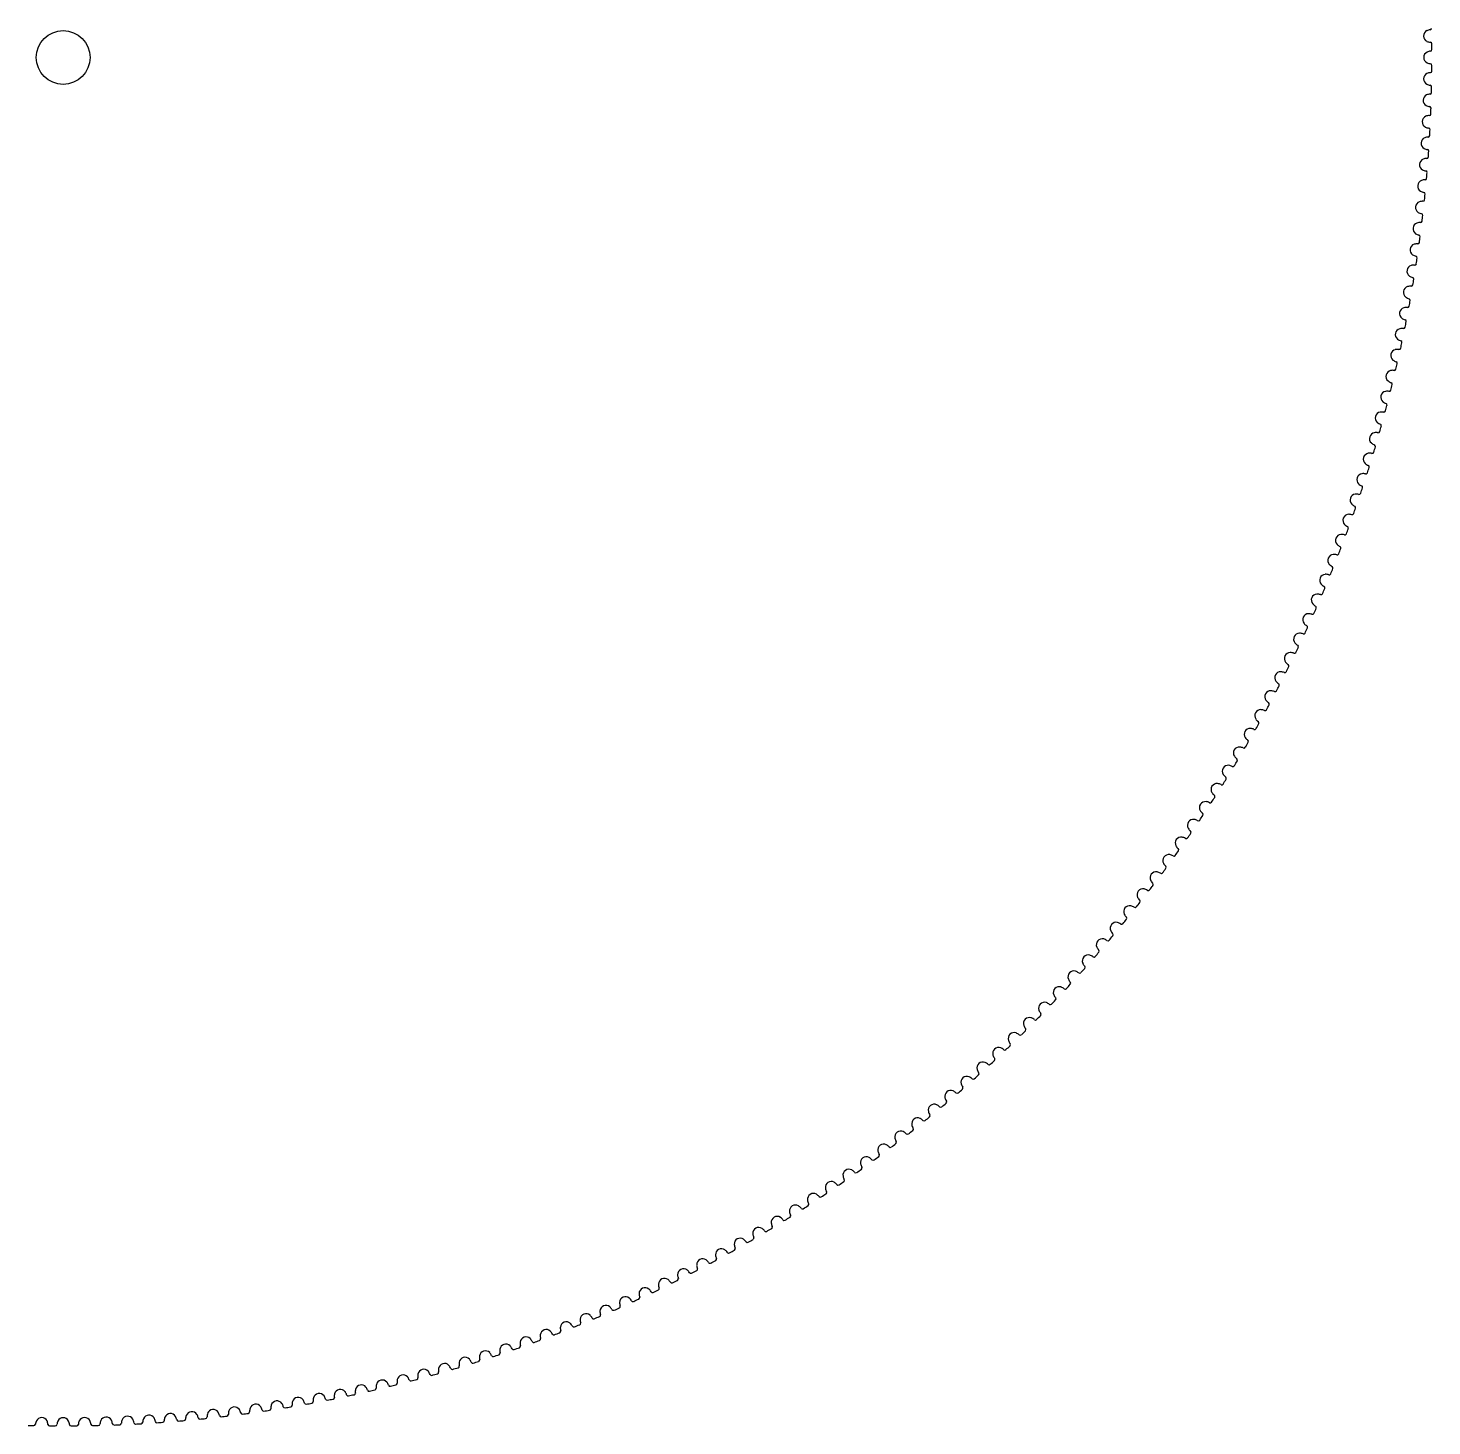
# Model space of a CAD drawing. Header units: millimetres. Extents: x 0 to 254, y 0 to 254.
# Drawn here: x 124.1 to 254.4, y 0.3 to 130.1 of the extents above; entities that cross this region are included whole.
import ezdxf

# ---------------------------------------------------------------- set-up
doc = ezdxf.new("R2010")
doc.units = ezdxf.units.MM

msp = doc.modelspace()

# ---------------------------------------------------------------- linework, layer by layer
msp.add_circle((127.32, 127.32), 2.5)
for centre, radius, start, end in [((254.17, 129.32), 0.555, 117.4651, -179.1), ((254.17, 129.32), 0.555, -179.1, -115.6651), ((254.34, 128.9), 1, 95.9988, 115.277), ((254.22, 130.05), 0.15, -81.6686, 0.9), ((254.19, 127.32), 0.555, 116.5651, 180), ((254.33, 129.73), 1, -113.477, -94.1988), ((254.35, 126.91), 1, 95.0988, 114.377), ((254.24, 128.59), 0.15, 0.9, 83.4686), ((254.25, 128.05), 0.15, -82.5686, 0), ((127.33, 127.32), 127.07, 0.3293, 0.5707), ((254.19, 127.32), 0.555, -180, -116.5651), ((254.35, 127.74), 1, -114.377, -95.0988), ((254.25, 126.59), 0.15, 0, 82.5686), ((127.33, 127.32), 127.07, -0.5707, -0.3293), ((254.17, 125.33), 0.555, 115.6651, 179.1), ((254.17, 125.33), 0.555, 179.1, -117.4651), ((254.33, 124.91), 1, 94.1988, 113.477), ((254.24, 126.06), 0.15, -83.4686, -0.9), ((254.13, 123.34), 0.555, 114.7651, 178.2), ((254.28, 122.92), 1, 93.2988, 112.577), ((254.34, 125.74), 1, -115.277, -95.9988), ((254.21, 124.07), 0.15, -84.3686, -1.8), ((254.22, 124.6), 0.15, -0.9, 81.6686), ((127.33, 127.32), 127.07, -1.4707, -1.2293), ((254.13, 123.34), 0.555, 178.2, -118.3651), ((254.3, 123.75), 1, -116.177, -96.8988), ((254.16, 122.61), 0.15, -1.8, 80.7686), ((127.33, 127.32), 127.07, -2.3707, -2.1293), ((254.05, 121.35), 0.555, 113.8651, 177.3), ((254.05, 121.35), 0.555, 177.3, -119.2651), ((254.19, 120.93), 1, 92.3988, 111.677), ((254.14, 122.07), 0.15, -85.2686, -2.7), ((254.08, 118.93), 1, 91.4988, 110.777), ((254.23, 121.75), 1, -117.077, -97.7988), ((254.04, 120.08), 0.15, -86.1686, -3.6), ((254.07, 120.62), 0.15, -2.7, 79.8686), ((127.33, 127.32), 127.07, -3.2707, -3.0293), ((253.94, 119.36), 0.555, 112.9651, 176.4), ((253.94, 119.36), 0.555, 176.4, -120.1651), ((254.13, 119.76), 1, -117.977, -98.6988), ((253.95, 118.63), 0.15, -3.6, 78.9686), ((127.33, 127.32), 127.07, -4.1707, -3.9293), ((253.8, 117.37), 0.555, 112.0651, 175.5), ((253.8, 117.37), 0.555, 175.5, -121.0651), ((253.93, 116.94), 1, 90.5988, 109.877), ((253.91, 118.09), 0.15, -87.0686, -4.5), ((253.99, 117.77), 1, -118.877, -99.5988), ((253.75, 116.11), 0.15, -87.9686, -5.4), ((253.8, 116.64), 0.15, -4.5, 78.0686), ((127.33, 127.32), 127.07, -5.0707, -4.8293), ((253.63, 115.38), 0.555, 111.1651, 174.6), ((253.63, 115.38), 0.555, 174.6, -121.9651), ((253.83, 115.78), 1, -119.777, -100.4988), ((253.75, 114.96), 1, 89.6988, 108.977), ((253.61, 114.65), 0.15, -5.4, 77.1686), ((253.42, 113.4), 0.555, 110.2651, 173.7), ((253.42, 113.4), 0.555, 173.7, -122.8651), ((253.54, 112.97), 1, 88.7988, 108.077), ((253.56, 114.12), 0.15, -88.8686, -6.3), ((127.33, 127.32), 127.07, -5.9707, -5.7293), ((253.63, 113.8), 1, -120.677, -101.3988), ((253.34, 112.14), 0.15, -89.7686, -7.2), ((253.4, 112.67), 0.15, -6.3, 76.2686), ((127.33, 127.32), 127.07, -6.8707, -6.6293), ((253.19, 111.42), 0.555, 172.8, -123.7651), ((253.19, 111.42), 0.555, 109.3651, 172.8), ((253.4, 111.81), 1, -121.577, -102.2988), ((253.3, 110.99), 1, 87.8988, 107.177), ((253.15, 110.69), 0.15, -7.2, 75.3686), ((252.92, 109.45), 0.555, 108.4651, 171.9), ((252.92, 109.45), 0.555, 171.9, -124.6651), ((253.03, 109.02), 1, 86.9988, 106.277), ((253.08, 110.16), 0.15, -90.6686, -8.1), ((127.33, 127.32), 127.07, -7.7707, -7.5293), ((253.14, 109.84), 1, -122.477, -103.1988), ((252.88, 108.72), 0.15, -8.1, 74.4686), ((127.33, 127.32), 127.07, -8.6707, -8.4293), ((252.63, 107.48), 0.555, 171, -125.5651), ((252.63, 107.48), 0.555, 107.5651, 171), ((252.85, 107.86), 1, -123.377, -104.0988), ((252.72, 107.04), 1, 86.0988, 105.377), ((252.57, 106.75), 0.15, -9, 73.5686), ((252.8, 108.19), 0.15, -91.5686, -9), ((252.3, 105.51), 0.555, 170.1, -126.4651), ((252.3, 105.51), 0.555, 106.6651, 170.1), ((252.39, 105.08), 1, 85.1988, 104.477), ((252.48, 106.22), 0.15, -92.4686, -9.9), ((127.33, 127.32), 127.07, -9.5707, -9.3293), ((252.53, 105.89), 1, -124.277, -104.9988), ((252.23, 104.78), 0.15, -9.9, 72.6686), ((127.33, 127.32), 127.07, -10.4707, -10.2293), ((251.94, 103.55), 0.555, 169.2, -127.3651), ((251.94, 103.55), 0.555, 105.7651, 169.2), ((252.18, 103.93), 1, -125.177, -105.8988), ((252.03, 103.11), 1, 84.2988, 103.577), ((251.86, 102.82), 0.15, -10.8, 71.7686), ((252.13, 104.26), 0.15, -93.3686, -10.8), ((251.55, 101.6), 0.555, 168.3, -128.2651), ((251.55, 101.6), 0.555, 104.8651, 168.3), ((251.63, 101.16), 1, 83.3988, 102.677), ((251.76, 102.3), 0.15, -94.2686, -11.7), ((127.33, 127.32), 127.07, -11.3707, -11.1293), ((251.8, 101.97), 1, -126.077, -106.7988), ((127.33, 127.32), 127.07, -12.2707, -12.0293), ((251.46, 100.87), 0.15, -11.7, 70.8686), ((251.13, 99.65), 0.555, 167.4, -129.1651), ((251.13, 99.65), 0.555, 103.9651, 167.4), ((251.38, 100.02), 1, -126.977, -107.6988), ((251.2, 99.21), 1, 82.4988, 101.777), ((251.03, 98.92), 0.15, -12.6, 69.9686), ((251.35, 100.35), 0.15, -95.1686, -12.6), ((250.68, 97.71), 0.555, 166.5, -130.0651), ((250.68, 97.71), 0.555, 103.0651, 166.5), ((250.75, 97.27), 1, 81.5988, 100.877), ((250.91, 98.4), 0.15, -96.0686, -13.5), ((127.33, 127.32), 127.07, -13.1707, -12.9293), ((250.94, 98.07), 1, -127.877, -108.5988), ((127.33, 127.32), 127.07, -14.0707, -13.8293), ((250.57, 96.98), 0.15, -13.5, 69.0686), ((250.2, 95.77), 0.555, 165.6, -130.9651), ((250.2, 95.77), 0.555, 102.1651, 165.6), ((250.47, 96.13), 1, -128.777, -109.4988), ((250.26, 95.33), 1, 80.6988, 99.977), ((250.08, 95.05), 0.15, -14.4, 68.1686), ((250.44, 96.47), 0.15, -96.9686, -14.4), ((249.69, 93.85), 0.555, 164.7, -131.8651), ((249.69, 93.85), 0.555, 101.2651, 164.7), ((249.74, 93.4), 1, 79.7988, 99.077), ((249.94, 94.54), 0.15, -97.8686, -15.3), ((127.33, 127.32), 127.07, -14.9707, -14.7293), ((249.96, 94.2), 1, -129.677, -110.3988), ((249.41, 92.62), 0.15, -98.7686, -16.2), ((127.33, 127.32), 127.07, -15.8707, -15.6293), ((249.55, 93.13), 0.15, -15.3, 67.2686), ((249.15, 91.93), 0.555, 163.8, -132.7651), ((249.15, 91.93), 0.555, 100.3651, 163.8), ((249.43, 92.28), 1, -130.577, -111.2988), ((249.19, 91.49), 1, 78.8988, 98.177), ((249, 91.21), 0.15, -16.2, 66.3686), ((248.58, 90.02), 0.555, 162.9, -133.6651), ((248.58, 90.02), 0.555, 99.4651, 162.9), ((248.62, 89.58), 1, 77.9988, 97.277), ((248.85, 90.7), 0.15, -99.6686, -17.1), ((127.33, 127.32), 127.07, -16.7707, -16.5293), ((247.98, 88.12), 0.555, 98.5651, 162), ((248.01, 87.68), 1, 77.0988, 96.377), ((248.86, 90.37), 1, -131.477, -112.1988), ((248.26, 88.8), 0.15, -100.5686, -18), ((127.33, 127.32), 127.07, -17.6707, -17.4293), ((248.42, 89.31), 0.15, -17.1, 65.4686), ((247.98, 88.12), 0.555, 162, -134.5651), ((248.26, 88.46), 1, -132.377, -113.0988), ((127.33, 127.32), 127.07, -18.5707, -18.3293), ((247.81, 87.41), 0.15, -18, 64.5686), ((247.35, 86.23), 0.555, 161.1, -135.4651), ((247.35, 86.23), 0.555, 97.6651, 161.1), ((247.37, 85.78), 1, 76.1988, 95.477), ((247.64, 86.9), 0.15, -101.4686, -18.9), ((246.69, 84.35), 0.555, 96.7651, 160.2), ((246.7, 83.9), 1, 75.2988, 94.577), ((247.64, 86.57), 1, -133.277, -113.9988), ((246.99, 85.02), 0.15, -102.3686, -19.8), ((127.33, 127.32), 127.07, -19.4707, -19.2293), ((247.17, 85.52), 0.15, -18.9, 63.6686), ((246.69, 84.35), 0.555, 160.2, -136.3651), ((246.98, 84.68), 1, -134.177, -114.8988), ((127.33, 127.32), 127.07, -20.3707, -20.1293), ((246.49, 83.64), 0.15, -19.8, 62.7686), ((246, 82.48), 0.555, 159.3, -137.2651), ((246, 82.48), 0.555, 95.8651, 159.3), ((246.01, 82.03), 1, 74.3988, 93.677), ((246.31, 83.14), 0.15, -103.2686, -20.7), ((245.28, 80.62), 0.555, 158.4, -138.1651), ((245.28, 80.62), 0.555, 94.9651, 158.4), ((245.28, 80.18), 1, 73.4988, 92.777), ((245.6, 81.28), 0.15, -104.1686, -21.6), ((246.3, 82.81), 1, -135.077, -115.7988), ((127.33, 127.32), 127.07, -21.2707, -21.0293), ((245.79, 81.78), 0.15, -20.7, 61.8686), ((245.59, 80.95), 1, -135.977, -116.6988), ((127.33, 127.32), 127.07, -22.1707, -21.9293), ((245.06, 79.92), 0.15, -21.6, 60.9686), ((244.53, 78.77), 0.555, 157.5, -139.0651), ((244.53, 78.77), 0.555, 94.0651, 157.5), ((244.84, 79.09), 1, -136.877, -117.5988), ((244.3, 78.08), 0.15, -22.5, 60.0686), ((244.53, 78.33), 1, 72.5988, 91.877), ((244.86, 79.43), 0.15, -105.0686, -22.5), ((243.75, 76.94), 0.555, 156.6, -139.9651), ((243.75, 76.94), 0.555, 93.1651, 156.6), ((243.74, 76.49), 1, 71.6988, 90.977), ((244.1, 77.59), 0.15, -105.9686, -23.4), ((127.33, 127.32), 127.07, -23.0707, -22.8293), ((242.95, 75.12), 0.555, 92.2651, 155.7), ((242.93, 74.67), 1, 70.7988, 90.077), ((243.3, 75.76), 0.15, -106.8686, -24.3), ((244.07, 77.25), 1, -137.777, -118.4988), ((127.33, 127.32), 127.07, -23.9707, -23.7293), ((243.52, 76.25), 0.15, -23.4, 59.1686), ((242.95, 75.12), 0.555, 155.7, -140.8651), ((243.27, 75.43), 1, -138.677, -119.3988), ((127.33, 127.32), 127.07, -24.8707, -24.6293), ((242.7, 74.43), 0.15, -24.3, 58.2686), ((242.11, 73.31), 0.555, 154.8, -141.7651), ((242.11, 73.31), 0.555, 91.3651, 154.8), ((242.09, 72.86), 1, 69.8988, 89.177), ((242.48, 73.94), 0.15, -107.7686, -25.2), ((241.25, 71.51), 0.555, 153.9, -142.6651), ((241.25, 71.51), 0.555, 90.4651, 153.9), ((241.22, 71.07), 1, 68.9988, 88.277), ((241.62, 72.14), 0.15, -108.6686, -26.1), ((242.44, 73.61), 1, -139.577, -120.2988), ((127.33, 127.32), 127.07, -25.7707, -25.5293), ((241.85, 72.62), 0.15, -25.2, 57.3686), ((241.58, 71.81), 1, -140.477, -121.1988), ((127.33, 127.32), 127.07, -26.6707, -26.4293), ((240.98, 70.83), 0.15, -26.1, 56.4686), ((240.36, 69.73), 0.555, 153, -143.5651), ((240.36, 69.73), 0.555, 89.5651, 153), ((240.7, 70.02), 1, -141.377, -122.0988), ((240.08, 69.05), 0.15, -27, 55.5686), ((240.32, 69.28), 1, 68.0988, 87.377), ((240.74, 70.35), 0.15, -109.5686, -27), ((239.44, 67.96), 0.555, 152.1, -144.4651), ((239.44, 67.96), 0.555, 88.6651, 152.1), ((239.39, 67.52), 1, 67.1988, 86.477), ((239.83, 68.58), 0.15, -110.4686, -27.9), ((127.33, 127.32), 127.07, -27.5707, -27.3293), ((238.5, 66.21), 0.555, 151.2, -145.3651), ((238.5, 66.21), 0.555, 87.7651, 151.2), ((238.44, 65.76), 1, 66.2988, 85.577), ((238.9, 66.82), 0.15, -111.3686, -28.8), ((239.78, 68.25), 1, -142.277, -122.9988), ((127.33, 127.32), 127.07, -28.4707, -28.2293), ((239.15, 67.29), 0.15, -27.9, 54.6686), ((238.84, 66.49), 1, -143.177, -123.8988), ((127.33, 127.32), 127.07, -29.3707, -29.1293), ((238.19, 65.54), 0.15, -28.8, 53.7686), ((237.52, 64.47), 0.555, 150.3, -146.2651), ((237.52, 64.47), 0.555, 86.8651, 150.3), ((237.87, 64.75), 1, -144.077, -124.7988), ((237.21, 63.81), 0.15, -29.7, 52.8686), ((237.46, 64.03), 1, 65.3988, 84.677), ((237.93, 65.07), 0.15, -112.2686, -29.7), ((236.52, 62.74), 0.555, 149.4, -147.1651), ((236.52, 62.74), 0.555, 85.9651, 149.4), ((236.45, 62.3), 1, 64.4988, 83.777), ((236.94, 63.34), 0.15, -113.1686, -30.6), ((127.33, 127.32), 127.07, -30.2707, -30.0293), ((235.49, 61.04), 0.555, 148.5, -148.0651), ((235.49, 61.04), 0.555, 85.0651, 148.5), ((235.42, 60.6), 1, 63.5988, 82.877), ((235.92, 61.63), 0.15, -114.0686, -31.5), ((127.33, 127.32), 127.07, -31.1707, -30.9293), ((236.87, 63.02), 1, -144.977, -125.6988), ((236.2, 62.09), 0.15, -30.6, 51.9686), ((127.33, 127.32), 127.07, -32.0707, -31.8293), ((235.85, 61.3), 1, -145.877, -126.5988), ((235.16, 60.39), 0.15, -31.5, 51.0686), ((234.44, 59.35), 0.555, 147.6, -148.9651), ((234.8, 59.61), 1, -146.777, -127.4988), ((234.44, 59.35), 0.555, 84.1651, 147.6), ((234.1, 58.7), 0.15, -32.4, 50.1686), ((234.36, 58.91), 1, 62.6988, 81.977), ((234.88, 59.93), 0.15, -114.9686, -32.4), ((233.36, 57.67), 0.555, 146.7, -149.8651), ((233.72, 57.93), 1, -147.677, -128.3988), ((233.36, 57.67), 0.555, 83.2651, 146.7), ((233.27, 57.24), 1, 61.7988, 81.077), ((233.81, 58.25), 0.15, -115.8686, -33.3), ((127.33, 127.32), 127.07, -32.9707, -32.7293), ((232.25, 56.02), 0.555, 145.8, -150.7651), ((232.25, 56.02), 0.555, 82.3651, 145.8), ((232.15, 55.58), 1, 60.8988, 80.177), ((232.71, 56.59), 0.15, -116.7686, -34.2), ((127.33, 127.32), 127.07, -33.8707, -33.6293), ((233, 57.03), 0.15, -33.3, 49.2686), ((231.12, 54.38), 0.555, 81.4651, 144.9), ((231.01, 53.94), 1, 59.9988, 79.277), ((231.58, 54.94), 0.15, -117.6686, -35.1), ((127.33, 127.32), 127.07, -34.7707, -34.5293), ((232.62, 56.27), 1, -148.577, -129.2988), ((231.89, 55.38), 0.15, -34.2, 48.3686), ((231.12, 54.38), 0.555, 144.9, -151.6651), ((127.33, 127.32), 127.07, -35.6707, -35.4293), ((231.49, 54.62), 1, -149.477, -130.1988), ((230.74, 53.75), 0.15, -35.1, 47.4686), ((229.96, 52.75), 0.555, 144, -152.5651), ((230.34, 52.99), 1, -150.377, -131.0988), ((229.96, 52.75), 0.555, 80.5651, 144), ((229.58, 52.13), 0.15, -36, 46.5686), ((229.85, 52.32), 1, 59.0988, 78.377), ((230.43, 53.31), 0.15, -118.5686, -36), ((228.78, 51.15), 0.555, 143.1, -153.4651), ((229.16, 51.38), 1, -151.277, -131.9988), ((228.78, 51.15), 0.555, 79.6651, 143.1), ((228.66, 50.72), 1, 58.1988, 77.477), ((229.26, 51.7), 0.15, -119.4686, -36.9), ((127.33, 127.32), 127.07, -36.5707, -36.3293), ((227.57, 49.57), 0.555, 142.2, -154.3651), ((227.57, 49.57), 0.555, 78.7651, 142.2), ((227.44, 49.14), 1, 57.2988, 76.577), ((228.06, 50.11), 0.15, -120.3686, -37.8), ((127.33, 127.32), 127.07, -37.4707, -37.2293), ((228.38, 50.53), 0.15, -36.9, 45.6686), ((226.33, 48), 0.555, 141.3, -155.2651), ((226.33, 48), 0.555, 77.8651, 141.3), ((226.2, 47.58), 1, 56.3988, 75.677), ((226.83, 48.54), 0.15, -121.2686, -38.7), ((127.33, 127.32), 127.07, -38.3707, -38.1293), ((227.95, 49.79), 1, -152.177, -132.8988), ((227.16, 48.96), 0.15, -37.8, 44.7686), ((225.08, 46.46), 0.555, 76.9651, 140.4), ((224.94, 46.03), 1, 55.4988, 74.777), ((127.33, 127.32), 127.07, -39.2707, -39.0293), ((226.72, 48.22), 1, -153.077, -133.7988), ((225.92, 47.4), 0.15, -38.7, 43.8686), ((127.33, 127.32), 127.07, -40.1707, -39.9293), ((225.08, 46.46), 0.555, 140.4, -156.1651), ((225.47, 46.67), 1, -153.977, -134.6988), ((224.65, 45.86), 0.15, -39.6, 42.9686), ((225.58, 46.98), 0.15, -122.1686, -39.6), ((223.79, 44.93), 0.555, 139.5, -157.0651), ((224.19, 45.14), 1, -154.877, -135.5988), ((223.79, 44.93), 0.555, 76.0651, 139.5), ((223.36, 44.34), 0.15, -40.5, 42.0686), ((223.65, 44.51), 1, 54.5988, 73.877), ((224.31, 45.45), 0.15, -123.0686, -40.5), ((222.49, 43.43), 0.555, 138.6, -157.9651), ((222.88, 43.63), 1, -155.777, -136.4988), ((222.49, 43.43), 0.555, 75.1651, 138.6), ((222.34, 43.01), 1, 53.6988, 72.977), ((223.01, 43.94), 0.15, -123.9686, -41.4), ((127.33, 127.32), 127.07, -41.0707, -40.8293), ((221.16, 41.94), 0.555, 137.7, -158.8651), ((221.56, 42.14), 1, -156.677, -137.3988), ((221.16, 41.94), 0.555, 74.2651, 137.7), ((221, 41.52), 1, 52.7988, 72.077), ((221.69, 42.44), 0.15, -124.8686, -42.3), ((127.33, 127.32), 127.07, -41.9707, -41.7293), ((222.05, 42.84), 0.15, -41.4, 41.1686), ((219.8, 40.48), 0.555, 136.8, -159.7651), ((219.8, 40.48), 0.555, 73.3651, 136.8), ((219.64, 40.06), 1, 51.8988, 71.177), ((220.35, 40.97), 0.15, -125.7686, -43.2), ((127.33, 127.32), 127.07, -42.8707, -42.6293), ((220.71, 41.36), 0.15, -42.3, 40.2686), ((218.43, 39.04), 0.555, 135.9, -160.6651), ((218.43, 39.04), 0.555, 72.4651, 135.9), ((218.26, 38.62), 1, 50.9988, 70.277), ((218.98, 39.52), 0.15, -126.6686, -44.1), ((127.33, 127.32), 127.07, -43.7707, -43.5293), ((220.21, 40.67), 1, -157.577, -138.2988), ((219.35, 39.91), 0.15, -43.2, 39.3686), ((217.03, 37.62), 0.555, 135, -161.5651), ((217.03, 37.62), 0.555, 71.5651, 135), ((216.85, 37.21), 1, 50.0988, 69.377), ((217.59, 38.09), 0.15, -127.5686, -45), ((127.33, 127.32), 127.07, -44.6707, -44.4293), ((218.84, 39.22), 1, -158.477, -139.1988), ((217.96, 38.47), 0.15, -44.1, 38.4686), ((215.61, 36.22), 0.555, 134.1, -162.4651), ((215.61, 36.22), 0.555, 70.6651, 134.1), ((215.43, 35.81), 1, 49.1988, 68.477), ((216.17, 36.69), 0.15, -128.4686, -45.9), ((127.33, 127.32), 127.07, -45.5707, -45.3293), ((217.44, 37.79), 1, -159.377, -140.0988), ((216.55, 37.06), 0.15, -45, 37.5686), ((214.17, 34.84), 0.555, 133.2, -163.3651), ((214.17, 34.84), 0.555, 69.7651, 133.2), ((213.98, 34.44), 1, 48.2988, 67.577), ((214.74, 35.3), 0.15, -129.3686, -46.8), ((127.33, 127.32), 127.07, -46.4707, -46.2293), ((216.02, 36.39), 1, -160.277, -140.9988), ((215.13, 35.67), 0.15, -45.9, 36.6686), ((212.71, 33.49), 0.555, 132.3, -164.2651), ((212.71, 33.49), 0.555, 68.8651, 132.3), ((212.51, 33.09), 1, 47.3988, 66.677), ((127.33, 127.32), 127.07, -47.3707, -47.1293), ((214.58, 35.01), 1, -161.177, -141.8988), ((213.68, 34.3), 0.15, -46.8, 35.7686), ((211.22, 32.16), 0.555, 67.9651, 131.4), ((211.02, 31.76), 1, 46.4988, 65.777), ((127.33, 127.32), 127.07, -48.2707, -48.0293), ((213.12, 33.65), 1, -162.077, -142.7988), ((212.2, 32.96), 0.15, -47.7, 34.8686), ((213.28, 33.94), 0.15, -130.2686, -47.7), ((209.72, 30.86), 0.555, 67.0651, 130.5), ((209.51, 30.46), 1, 45.5988, 64.877), ((127.33, 127.32), 127.07, -49.1707, -48.9293), ((211.22, 32.16), 0.555, 131.4, -165.1651), ((211.64, 32.31), 1, -162.977, -143.6988), ((210.71, 31.64), 0.15, -48.6, 33.9686), ((211.81, 32.6), 0.15, -131.1686, -48.6), ((208.19, 29.57), 0.555, 129.6, -166.9651), ((208.19, 29.57), 0.555, 66.1651, 129.6), ((207.98, 29.18), 1, 44.6988, 63.977), ((127.33, 127.32), 127.07, -50.0707, -49.8293), ((209.72, 30.86), 0.555, 130.5, -166.0651), ((210.14, 31), 1, -163.877, -144.5988), ((209.2, 30.34), 0.15, -49.5, 33.0686), ((210.31, 31.29), 0.15, -132.0686, -49.5), ((206.65, 28.31), 0.555, 128.7, -167.8651), ((206.65, 28.31), 0.555, 65.2651, 128.7), ((206.42, 27.93), 1, 43.7988, 63.077), ((127.33, 127.32), 127.07, -50.9707, -50.7293), ((208.61, 29.71), 1, -164.777, -145.4988), ((207.66, 29.06), 0.15, -50.4, 32.1686), ((208.79, 30), 0.15, -132.9686, -50.4), ((205.08, 27.08), 0.555, 127.8, -168.7651), ((205.08, 27.08), 0.555, 64.3651, 127.8), ((204.85, 26.7), 1, 42.8988, 62.177), ((205.69, 27.48), 0.15, -134.7686, -52.2), ((127.33, 127.32), 127.07, -51.8707, -51.6293), ((207.07, 28.45), 1, -165.677, -146.3988), ((206.11, 27.81), 0.15, -51.3, 31.2686), ((207.25, 28.73), 0.15, -133.8686, -51.3), ((203.5, 25.87), 0.555, 126.9, -169.6651), ((203.5, 25.87), 0.555, 63.4651, 126.9), ((203.26, 25.49), 1, 41.9988, 61.277), ((204.11, 26.27), 0.15, -135.6686, -53.1), ((127.33, 127.32), 127.07, -52.7707, -52.5293), ((205.51, 27.2), 1, -166.577, -147.2988), ((204.54, 26.59), 0.15, -52.2, 30.3686), ((201.89, 24.69), 0.555, 126, -170.5651), ((201.89, 24.69), 0.555, 62.5651, 126), ((201.65, 24.31), 1, 41.0988, 60.377), ((202.52, 25.07), 0.15, -136.5686, -54), ((127.33, 127.32), 127.07, -53.6707, -53.4293), ((203.93, 25.99), 1, -167.477, -148.1988), ((202.95, 25.39), 0.15, -53.1, 29.4686), ((200.27, 23.53), 0.555, 125.1, -171.4651), ((200.27, 23.53), 0.555, 61.6651, 125.1), ((200.03, 23.16), 1, 40.1988, 59.477), ((200.9, 23.9), 0.15, -137.4686, -54.9), ((127.33, 127.32), 127.07, -54.5707, -54.3293), ((202.33, 24.8), 1, -168.377, -149.0988), ((201.34, 24.21), 0.15, -54, 28.5686), ((198.63, 22.4), 0.555, 124.2, -172.3651), ((199.07, 22.49), 1, -170.177, -150.8988), ((198.63, 22.4), 0.555, 60.7651, 124.2), ((198.38, 22.03), 1, 39.2988, 58.577), ((199.27, 22.76), 0.15, -138.3686, -55.8), ((127.33, 127.32), 127.07, -55.4707, -55.2293), ((200.71, 23.63), 1, -169.277, -149.9988), ((199.71, 23.06), 0.15, -54.9, 27.6686), ((196.98, 21.29), 0.555, 123.3, -173.2651), ((197.41, 21.38), 1, -171.077, -151.7988), ((196.4, 20.84), 0.15, -56.7, 25.8686), ((196.98, 21.29), 0.555, 59.8651, 123.3), ((196.72, 20.92), 1, 38.3988, 57.677), ((197.62, 21.64), 0.15, -139.2686, -56.7), ((127.33, 127.32), 127.07, -56.3707, -56.1293), ((198.06, 21.94), 0.15, -55.8, 26.7686), ((193.61, 19.15), 0.555, 121.5, -175.0651), ((193.61, 19.15), 0.555, 58.0651, 121.5), ((193.34, 18.8), 1, 36.5988, 55.877), ((127.33, 127.32), 127.07, -58.1707, -57.9293), ((195.3, 20.21), 0.555, 122.4, -174.1651), ((195.74, 20.29), 1, -171.977, -152.6988), ((194.72, 19.77), 0.15, -57.6, 24.9686), ((195.3, 20.21), 0.555, 58.9651, 122.4), ((195.04, 19.85), 1, 37.4988, 56.777), ((195.95, 20.55), 0.15, -140.1686, -57.6), ((127.33, 127.32), 127.07, -57.2707, -57.0293), ((191.9, 18.13), 0.555, 120.6, -175.9651), ((191.9, 18.13), 0.555, 57.1651, 120.6), ((191.63, 17.77), 1, 35.6988, 54.977), ((192.56, 18.45), 0.15, -141.9686, -59.4), ((127.33, 127.32), 127.07, -59.0707, -58.8293), ((194.05, 19.23), 1, -172.877, -153.5988), ((193.02, 18.72), 0.15, -58.5, 24.0686), ((194.26, 19.49), 0.15, -141.0686, -58.5), ((190.18, 17.13), 0.555, 119.7, -176.8651), ((190.62, 17.19), 1, -174.677, -155.3988), ((190.18, 17.13), 0.555, 56.2651, 119.7), ((189.9, 16.78), 1, 34.7988, 54.077), ((190.84, 17.44), 0.15, -142.8686, -60.3), ((127.33, 127.32), 127.07, -59.9707, -59.7293), ((192.34, 18.2), 1, -173.777, -154.4988), ((191.3, 17.71), 0.15, -59.4, 23.1686), ((186.69, 15.21), 0.555, 117.9, -178.6651), ((186.69, 15.21), 0.555, 54.4651, 117.9), ((186.4, 14.87), 1, 32.9988, 52.277), ((188.44, 16.15), 0.555, 118.8, -177.7651), ((188.88, 16.21), 1, -175.577, -156.2988), ((187.83, 15.75), 0.15, -61.2, 21.3686), ((188.44, 16.15), 0.555, 55.3651, 118.8), ((188.16, 15.81), 1, 33.8988, 53.177), ((189.11, 16.45), 0.15, -143.7686, -61.2), ((127.33, 127.32), 127.07, -60.8707, -60.6293), ((189.57, 16.71), 0.15, -60.3, 22.2686), ((184.92, 14.29), 0.555, 117, -179.5651), ((184.92, 14.29), 0.555, 53.5651, 117), ((184.62, 13.95), 1, 32.0988, 51.377), ((185.6, 14.57), 0.15, -145.5686, -63), ((127.33, 127.32), 127.07, -62.6707, -62.4293), ((187.13, 15.25), 1, -176.477, -157.1988), ((186.07, 14.81), 0.15, -62.1, 20.4686), ((187.36, 15.5), 0.15, -144.6686, -62.1), ((127.33, 127.32), 127.07, -61.7707, -61.5293), ((181.34, 12.53), 0.555, 115.2, 178.6349), ((181.34, 12.53), 0.555, 51.7651, 115.2), ((182.51, 13.02), 0.15, -63.9, 18.6686), ((183.14, 13.4), 0.555, 116.1, 179.5349), ((183.58, 13.43), 1, -178.277, -158.9988), ((183.14, 13.4), 0.555, 52.6651, 116.1), ((182.84, 13.07), 1, 31.1988, 50.477), ((183.82, 13.67), 0.15, -146.4686, -63.9), ((127.33, 127.32), 127.07, -63.5707, -63.3293), ((185.36, 14.33), 1, -177.377, -158.0988), ((184.29, 13.9), 0.15, -63, 19.5686), ((179.53, 11.7), 0.555, 114.3, 177.7349), ((179.53, 11.7), 0.555, 50.8651, 114.3), ((179.22, 11.38), 1, 29.3988, 48.677), ((180.22, 11.95), 0.15, -148.2686, -65.7), ((127.33, 127.32), 127.07, -65.3707, -65.1293), ((180.7, 12.17), 0.15, -64.8, 17.7686), ((181.79, 12.56), 1, -179.177, -159.8988), ((181.04, 12.21), 1, 30.2988, 49.577), ((182.03, 12.79), 0.15, -147.3686, -64.8), ((127.33, 127.32), 127.07, -64.4707, -64.2293), ((175.87, 10.12), 0.555, 112.5, 175.9349), ((175.87, 10.12), 0.555, 49.0651, 112.5), ((175.55, 9.81), 1, 27.5988, 46.877), ((177.06, 10.55), 0.15, -66.6, 15.9686), ((177.71, 10.89), 0.555, 113.4, 176.8349), ((178.15, 10.91), 1, 179.023, -161.6988), ((177.71, 10.89), 0.555, 49.9651, 113.4), ((177.39, 10.58), 1, 28.4988, 47.777), ((178.4, 11.13), 0.15, -149.1686, -66.6), ((127.33, 127.32), 127.07, -66.2707, -66.0293), ((178.89, 11.35), 0.15, -65.7, 16.8686), ((179.98, 11.72), 1, 179.923, -160.7988), ((172.17, 8.65), 0.555, 110.7, 174.1349), ((172.17, 8.65), 0.555, 47.2651, 110.7), ((174.03, 9.37), 0.555, 111.6, 175.0349), ((174.47, 9.37), 1, 177.223, -163.4988), ((174.03, 9.37), 0.555, 48.1651, 111.6), ((173.7, 9.06), 1, 26.6988, 45.977), ((174.73, 9.58), 0.15, -150.9686, -68.4), ((127.32, 127.32), 127.07, -68.0707, -67.8293), ((175.22, 9.78), 0.15, -67.5, 15.0686), ((176.32, 10.12), 1, 178.123, -162.5988), ((176.57, 10.34), 0.15, -150.0686, -67.5), ((127.32, 127.32), 127.07, -67.1707, -66.9293), ((168.42, 7.3), 0.555, 108.9, 172.3349), ((168.42, 7.3), 0.555, 45.4651, 108.9), ((170.74, 7.94), 1, 175.423, -165.2988), ((170.3, 7.96), 0.555, 109.8, 173.2349), ((170.3, 7.96), 0.555, 46.3651, 109.8), ((169.96, 7.66), 1, 24.8988, 44.177), ((171, 8.15), 0.15, -152.7686, -70.2), ((127.32, 127.32), 127.07, -69.8707, -69.6293), ((171.5, 8.34), 0.15, -69.3, 13.2686), ((172.61, 8.64), 1, 176.323, -164.3988), ((171.84, 8.35), 1, 25.7988, 45.077), ((172.87, 8.85), 0.15, -151.8686, -69.3), ((127.32, 127.32), 127.07, -68.9707, -68.7293), ((173.37, 9.05), 0.15, -68.4, 14.1686), ((164.63, 6.07), 0.555, 107.1, 170.5349), ((164.63, 6.07), 0.555, 43.6651, 107.1), ((166.97, 6.64), 1, 173.623, -167.0988), ((166.53, 6.67), 0.555, 108, 171.4349), ((166.53, 6.67), 0.555, 44.5651, 108), ((166.18, 6.38), 1, 23.0988, 42.377), ((167.24, 6.84), 0.15, -154.5686, -72), ((127.32, 127.32), 127.07, -71.6707, -71.4293), ((167.74, 7.01), 0.15, -71.1, 11.4686), ((168.86, 7.28), 1, 174.523, -166.1988), ((168.08, 7.01), 1, 23.9988, 43.277), ((169.13, 7.48), 0.15, -153.6686, -71.1), ((127.32, 127.32), 127.07, -70.7707, -70.5293), ((169.63, 7.66), 0.15, -70.2, 12.3686), ((160.8, 4.96), 0.555, 105.3, 168.7349), ((160.8, 4.96), 0.555, 41.8651, 105.3), ((160.44, 4.69), 1, 20.3988, 39.677), ((162.03, 5.24), 0.15, -73.8, 8.7686), ((163.16, 5.45), 1, 171.823, -168.8988), ((162.72, 5.5), 0.555, 106.2, 169.6349), ((162.72, 5.5), 0.555, 42.7651, 106.2), ((162.37, 5.22), 1, 21.2988, 40.577), ((163.44, 5.65), 0.15, -156.3686, -73.8), ((127.32, 127.32), 127.07, -73.4707, -73.2293), ((163.95, 5.8), 0.15, -72.9, 9.6686), ((165.07, 6.03), 1, 172.723, -167.9988), ((164.28, 5.79), 1, 22.1988, 41.477), ((165.34, 6.23), 0.15, -155.4686, -72.9), ((127.32, 127.32), 127.07, -72.5707, -72.3293), ((165.85, 6.39), 0.15, -72, 10.5686), ((155, 3.51), 0.555, 102.6, 166.0349), ((155, 3.51), 0.555, 39.1651, 102.6), ((157.38, 3.9), 1, 169.123, -171.5988), ((156.94, 3.96), 0.555, 103.5, 166.9349), ((156.94, 3.96), 0.555, 40.0651, 103.5), ((156.58, 3.71), 1, 18.5988, 37.877), ((157.66, 4.08), 0.15, -159.0686, -76.5), ((127.32, 127.32), 127.07, -76.1707, -75.9293), ((158.18, 4.21), 0.15, -75.6, 6.9686), ((159.32, 4.39), 1, 170.023, -170.6988), ((158.87, 4.44), 0.555, 104.4, 167.8349), ((158.87, 4.44), 0.555, 40.9651, 104.4), ((158.51, 4.18), 1, 19.4988, 38.777), ((159.6, 4.57), 0.15, -158.1686, -75.6), ((127.32, 127.32), 127.07, -75.2707, -75.0293), ((160.11, 4.71), 0.15, -74.7, 7.8686), ((161.24, 4.91), 1, 170.923, -169.7988), ((161.52, 5.09), 0.15, -157.2686, -74.7), ((127.32, 127.32), 127.07, -74.3707, -74.1293), ((149.14, 2.35), 0.555, 99.9, 163.3349), ((149.14, 2.35), 0.555, 36.4651, 99.9), ((148.76, 2.11), 1, 14.9988, 34.277), ((151.53, 2.62), 1, 166.423, -174.2988), ((151.1, 2.71), 0.555, 100.8, 164.2349), ((151.1, 2.71), 0.555, 37.3651, 100.8), ((150.72, 2.47), 1, 15.8988, 35.177), ((151.82, 2.79), 0.15, -161.7686, -79.2), ((127.32, 127.32), 127.07, -78.8707, -78.6293), ((152.35, 2.89), 0.15, -78.3, 4.2686), ((153.49, 3.02), 1, 167.323, -173.3988), ((153.05, 3.09), 0.555, 101.7, 165.1349), ((153.05, 3.09), 0.555, 38.2651, 101.7), ((152.68, 2.85), 1, 16.7988, 36.077), ((153.78, 3.19), 0.15, -160.8686, -78.3), ((127.32, 127.32), 127.07, -77.9707, -77.7293), ((154.3, 3.3), 0.15, -77.4, 5.1686), ((155.44, 3.44), 1, 168.223, -172.4988), ((154.63, 3.26), 1, 17.6988, 36.977), ((155.72, 3.62), 0.15, -159.9686, -77.4), ((127.32, 127.32), 127.07, -77.0707, -76.8293), ((156.24, 3.74), 0.15, -76.5, 6.0686), ((137.28, 0.85), 0.555, 94.5, 157.9349), ((137.28, 0.85), 0.555, 31.0651, 94.5), ((139.26, 1.02), 0.555, 95.4, 158.8349), ((139.26, 1.02), 0.555, 31.9651, 95.4), ((138.87, 0.82), 1, 10.4988, 29.777), ((141.68, 1.11), 1, 161.923, -178.7988), ((141.25, 1.23), 0.555, 96.3, 159.7349), ((141.25, 1.23), 0.555, 32.8651, 96.3), ((140.85, 1.02), 1, 11.3988, 30.677), ((142.51, 1.31), 0.15, -82.8, -0.2314), ((143.66, 1.35), 1, 162.823, -177.8988), ((143.22, 1.46), 0.555, 97.2, 160.6349), ((143.22, 1.46), 0.555, 33.7651, 97.2), ((142.83, 1.24), 1, 12.2988, 31.577), ((143.96, 1.5), 0.15, -165.3686, -82.8), ((127.32, 127.32), 127.07, -82.4707, -82.2293), ((144.48, 1.57), 0.15, -81.9, 0.6686), ((145.63, 1.62), 1, 163.723, -176.9988), ((145.2, 1.72), 0.555, 98.1, 161.5349), ((145.2, 1.72), 0.555, 34.6651, 98.1), ((144.81, 1.5), 1, 13.1988, 32.477), ((145.93, 1.77), 0.15, -164.4686, -81.9), ((127.32, 127.32), 127.07, -81.5707, -81.3293), ((146.46, 1.85), 0.15, -81, 1.5686), ((147.61, 1.92), 1, 164.623, -176.0988), ((147.17, 2.02), 0.555, 99, 162.4349), ((147.17, 2.02), 0.555, 35.5651, 99), ((146.79, 1.79), 1, 14.0988, 33.377), ((147.9, 2.08), 0.15, -163.5686, -81), ((127.32, 127.32), 127.07, -80.6707, -80.4293), ((148.43, 2.17), 0.15, -80.1, 2.4686), ((149.57, 2.26), 1, 165.523, -175.1988), ((149.86, 2.42), 0.15, -162.6686, -80.1), ((127.32, 127.32), 127.07, -79.7707, -79.5293), ((150.39, 2.51), 0.15, -79.2, 3.3686), ((127.32, 127.32), 127.07, -91.4707, -91.2293), ((124.6, 0.43), 0.15, -90.9, -8.3314), ((125.74, 0.3), 1, 154.723, 174.0012), ((125.33, 0.47), 0.555, 89.1, 152.5349), ((125.33, 0.47), 0.555, 25.6651, 89.1), ((124.91, 0.32), 1, 4.1988, 23.477), ((126.06, 0.41), 0.15, -173.4686, -90.9), ((127.32, 127.32), 127.07, -90.5707, -90.3293), ((126.59, 0.4), 0.15, -90, -7.4314), ((127.74, 0.29), 1, 155.623, 174.9012), ((127.32, 0.46), 0.555, 90, 153.4349), ((127.32, 0.46), 0.555, 26.5651, 90), ((126.91, 0.29), 1, 5.0988, 24.377), ((128.05, 0.4), 0.15, -172.5686, -90), ((127.32, 127.32), 127.07, -89.6707, -89.4293), ((128.59, 0.41), 0.15, -89.1, -6.5314), ((129.73, 0.32), 1, 156.523, 175.8012), ((129.32, 0.47), 0.555, 90.9, 154.3349), ((129.32, 0.47), 0.555, 27.4651, 90.9), ((128.9, 0.3), 1, 5.9988, 25.277), ((130.05, 0.43), 0.15, -171.6686, -89.1), ((127.32, 127.32), 127.07, -88.7707, -88.5293), ((130.58, 0.44), 0.15, -88.2, -5.6314), ((131.73, 0.37), 1, 157.423, 176.7012), ((131.31, 0.52), 0.555, 91.8, 155.2349), ((131.31, 0.52), 0.555, 28.3651, 91.8), ((130.9, 0.34), 1, 6.8988, 26.177), ((132.04, 0.49), 0.15, -170.7686, -88.2), ((127.32, 127.32), 127.07, -87.8707, -87.6293), ((132.57, 0.51), 0.15, -87.3, -4.7314), ((133.72, 0.46), 1, 158.323, 177.6012), ((133.3, 0.6), 0.555, 92.7, 156.1349), ((133.3, 0.6), 0.555, 29.2651, 92.7), ((132.89, 0.42), 1, 7.7988, 27.077), ((134.03, 0.58), 0.15, -169.8686, -87.3), ((127.32, 127.32), 127.07, -86.9707, -86.7293), ((134.56, 0.61), 0.15, -86.4, -3.8314), ((135.71, 0.57), 1, 159.223, 178.5012), ((135.29, 0.71), 0.555, 93.6, 157.0349), ((135.29, 0.71), 0.555, 30.1651, 93.6), ((134.89, 0.52), 1, 8.6988, 27.977), ((136.02, 0.7), 0.15, -168.9686, -86.4), ((127.32, 127.32), 127.07, -86.0707, -85.8293), ((136.55, 0.74), 0.15, -85.5, -2.9314), ((137.7, 0.72), 1, 160.123, 179.4012), ((136.88, 0.65), 1, 9.5988, 28.877), ((138.01, 0.85), 0.15, -168.0686, -85.5), ((127.32, 127.32), 127.07, -85.1707, -84.9293), ((138.54, 0.9), 0.15, -84.6, -2.0314), ((139.69, 0.9), 1, 161.023, -179.6988), ((140, 1.03), 0.15, -167.1686, -84.6), ((127.32, 127.32), 127.07, -84.2707, -84.0293), ((140.53, 1.09), 0.15, -83.7, -1.1314), ((141.98, 1.25), 0.15, -166.2686, -83.7), ((127.32, 127.32), 127.07, -83.3707, -83.1293)]:
    msp.add_arc(centre, radius, start, end)

doc.saveas('drawing.dxf')
